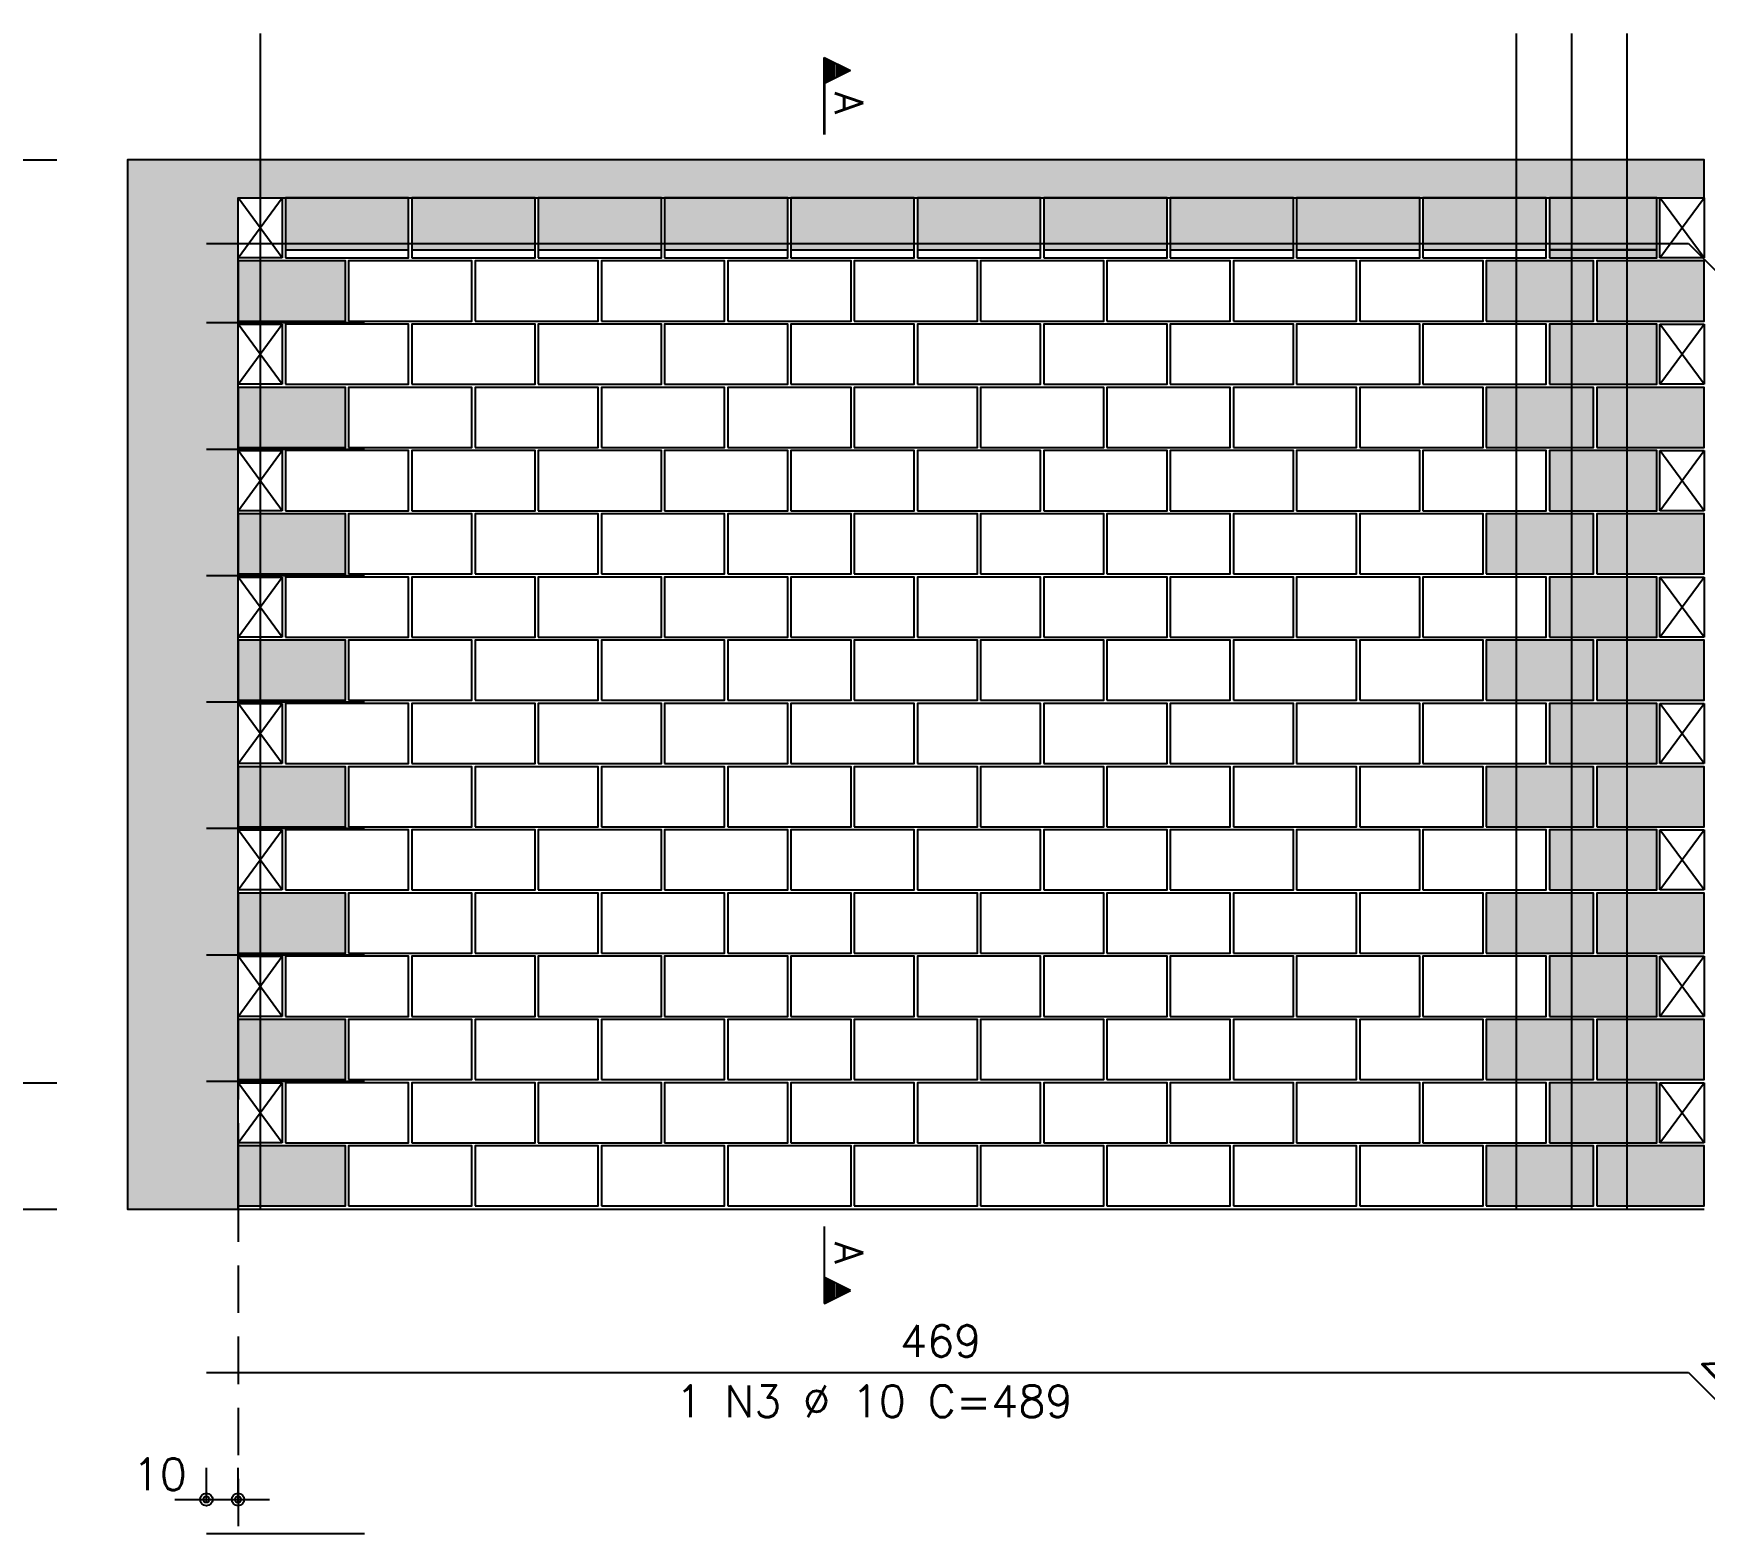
# Model space of a CAD drawing. Extents: x -1.9 to 86, y -1.6 to 60.9.
# Drawn here: x 26.21 to 36.79, y 13.76 to 23.26 of the extents above; entities that cross this region are included whole.
import ezdxf

# ---------------------------------------------------------------- set-up
doc = ezdxf.new("R2010")
doc.units = 0
doc.header["$MEASUREMENT"] = 0
doc.linetypes.add('ESTILO_TQS_0001', pattern=[0.45, 0.3, -0.15])
for name, color, linetype in [('PENA_01', 1, 'CONTINUOUS'), ('PENA_02', 2, 'CONTINUOUS'), ('PENA_03', 3, 'CONTINUOUS'), ('PENA_05', 5, 'CONTINUOUS'), ('PENA_09', 254, 'CONTINUOUS'), ('PENA_11', 252, 'CONTINUOUS'), ('PENA_21', 100, 'CONTINUOUS')]:
    doc.layers.add(name, color=color, linetype=linetype)
doc.styles.get("Standard").update_dxf_attribs({"font": 'ROMANS.SHX'})

msp = doc.modelspace()

# ---------------------------------------------------------------- linework, layer by layer
at = {"layer": 'PENA_01', "linetype": 'Continuous'}
for p, q in [((24.226656, 22.457209), (26.35752, 22.457209)), ((27.805012, 21.887209), (28.585012, 21.887209)), ((28.605012, 21.887209), (29.385012, 21.887209)), ((29.405012, 21.887209), (30.185012, 21.887209)), ((30.205012, 21.887209), (30.985012, 21.887209)), ((31.005012, 21.887209), (31.785012, 21.887209)), ((31.805012, 21.887209), (32.585012, 21.887209)), ((32.605012, 21.887209), (33.385012, 21.887209)), ((33.405012, 21.887209), (34.185012, 21.887209)), ((34.205012, 21.887209), (34.985012, 21.887209)), ((35.005012, 21.887209), (35.785012, 21.887209)), ((35.805012, 21.887209), (36.485012, 21.887209)), ((24.226656, 16.617209), (26.35752, 16.617209)), ((24.226656, 15.817209), (26.35752, 15.817209)), ((27.305012, 13.964237), (27.305012, 14.17986)), ((27.505012, 13.964237), (27.505012, 14.17986)), ((27.105012, 13.97986), (27.705012, 13.97986))]:
    msp.add_line(p, q, dxfattribs=at)
at = {"layer": 'PENA_01', "linetype": 'ESTILO_TQS_0001'}
msp.add_line((27.505012, 16.810705), (27.505012, 13.764237), dxfattribs=at)
at = {"layer": 'PENA_02', "linetype": 'Continuous'}
for p, q in [((27.505012, 21.837209), (27.505012, 22.217209)), ((27.505012, 22.217209), (27.785012, 22.217209)), ((27.785012, 22.217209), (27.785012, 21.837209)), ((36.505012, 21.837209), (36.505012, 22.217209)), ((36.505012, 22.217209), (36.785012, 22.217209)), ((36.785012, 22.217209), (36.785012, 21.837209)), ((27.785012, 21.837209), (27.505012, 21.837209)), ((36.785012, 21.837209), (36.505012, 21.837209)), ((27.505012, 21.037209), (27.505012, 21.417209)), ((27.505012, 21.417209), (27.785012, 21.417209)), ((27.785012, 21.417209), (27.785012, 21.037209)), ((36.505012, 21.037209), (36.505012, 21.417209)), ((36.505012, 21.417209), (36.785012, 21.417209)), ((36.785012, 21.417209), (36.785012, 21.037209)), ((27.785012, 21.037209), (27.505012, 21.037209)), ((36.785012, 21.037209), (36.505012, 21.037209)), ((27.505012, 20.237209), (27.505012, 20.617209)), ((27.505012, 20.617209), (27.785012, 20.617209)), ((27.785012, 20.617209), (27.785012, 20.237209)), ((36.505012, 20.237209), (36.505012, 20.617209)), ((36.505012, 20.617209), (36.785012, 20.617209)), ((36.785012, 20.617209), (36.785012, 20.237209)), ((27.785012, 20.237209), (27.505012, 20.237209)), ((36.785012, 20.237209), (36.505012, 20.237209)), ((27.505012, 19.437209), (27.505012, 19.817209)), ((27.505012, 19.817209), (27.785012, 19.817209)), ((27.785012, 19.817209), (27.785012, 19.437209)), ((36.505012, 19.437209), (36.505012, 19.817209)), ((36.505012, 19.817209), (36.785012, 19.817209)), ((36.785012, 19.817209), (36.785012, 19.437209)), ((27.785012, 19.437209), (27.505012, 19.437209)), ((36.785012, 19.437209), (36.505012, 19.437209)), ((27.505012, 18.637209), (27.505012, 19.017209)), ((27.505012, 19.017209), (27.785012, 19.017209)), ((27.785012, 19.017209), (27.785012, 18.637209)), ((36.505012, 18.637209), (36.505012, 19.017209)), ((36.505012, 19.017209), (36.785012, 19.017209)), ((36.785012, 19.017209), (36.785012, 18.637209)), ((27.785012, 18.637209), (27.505012, 18.637209)), ((36.785012, 18.637209), (36.505012, 18.637209)), ((27.505012, 17.837209), (27.505012, 18.217209)), ((27.505012, 18.217209), (27.785012, 18.217209)), ((27.785012, 18.217209), (27.785012, 17.837209)), ((36.505012, 17.837209), (36.505012, 18.217209)), ((36.505012, 18.217209), (36.785012, 18.217209)), ((36.785012, 18.217209), (36.785012, 17.837209)), ((27.785012, 17.837209), (27.505012, 17.837209)), ((36.785012, 17.837209), (36.505012, 17.837209)), ((27.505012, 17.037209), (27.505012, 17.417209)), ((27.505012, 17.417209), (27.785012, 17.417209)), ((27.785012, 17.417209), (27.785012, 17.037209)), ((36.505012, 17.037209), (36.505012, 17.417209)), ((36.505012, 17.417209), (36.785012, 17.417209)), ((36.785012, 17.417209), (36.785012, 17.037209)), ((27.785012, 17.037209), (27.505012, 17.037209)), ((36.785012, 17.037209), (36.505012, 17.037209)), ((27.505012, 16.237209), (27.505012, 16.617209)), ((27.505012, 16.617209), (27.785012, 16.617209)), ((27.785012, 16.617209), (27.785012, 16.237209)), ((36.505012, 16.237209), (36.505012, 16.617209)), ((36.505012, 16.617209), (36.785012, 16.617209)), ((36.785012, 16.617209), (36.785012, 16.237209)), ((27.785012, 16.237209), (27.505012, 16.237209)), ((36.785012, 16.237209), (36.505012, 16.237209)), ((26.805012, 15.817209), (36.785012, 15.817209))]:
    msp.add_line(p, q, dxfattribs=at)
for points in [[(36.785012, 22.217209), (36.785012, 22.457209), (26.805012, 22.457209), (26.805012, 15.817209), (27.505012, 15.817209), (27.505012, 22.217209), (36.785012, 22.217209)], [(27.805012, 21.837209), (28.585012, 21.837209), (28.585012, 22.217209), (27.805012, 22.217209), (27.805012, 21.837209)], [(28.605012, 21.837209), (29.385012, 21.837209), (29.385012, 22.217209), (28.605012, 22.217209), (28.605012, 21.837209)], [(29.405012, 21.837209), (30.185012, 21.837209), (30.185012, 22.217209), (29.405012, 22.217209), (29.405012, 21.837209)], [(30.205012, 21.837209), (30.985012, 21.837209), (30.985012, 22.217209), (30.205012, 22.217209), (30.205012, 21.837209)], [(31.005012, 21.837209), (31.785012, 21.837209), (31.785012, 22.217209), (31.005012, 22.217209), (31.005012, 21.837209)], [(31.805012, 21.837209), (32.585012, 21.837209), (32.585012, 22.217209), (31.805012, 22.217209), (31.805012, 21.837209)], [(32.605012, 21.837209), (33.385012, 21.837209), (33.385012, 22.217209), (32.605012, 22.217209), (32.605012, 21.837209)], [(33.405012, 21.837209), (34.185012, 21.837209), (34.185012, 22.217209), (33.405012, 22.217209), (33.405012, 21.837209)], [(34.205012, 21.837209), (34.985012, 21.837209), (34.985012, 22.217209), (34.205012, 22.217209), (34.205012, 21.837209)], [(35.005012, 21.837209), (35.785012, 21.837209), (35.785012, 22.217209), (35.005012, 22.217209), (35.005012, 21.837209)], [(35.805012, 21.837209), (36.485012, 21.837209), (36.485012, 22.217209), (35.805012, 22.217209), (35.805012, 21.837209)], [(27.505012, 21.437209), (28.185012, 21.437209), (28.185012, 21.817209), (27.505012, 21.817209), (27.505012, 21.437209)], [(28.205012, 21.437209), (28.985012, 21.437209), (28.985012, 21.817209), (28.205012, 21.817209), (28.205012, 21.437209)], [(29.005012, 21.437209), (29.785012, 21.437209), (29.785012, 21.817209), (29.005012, 21.817209), (29.005012, 21.437209)], [(29.805012, 21.437209), (30.585012, 21.437209), (30.585012, 21.817209), (29.805012, 21.817209), (29.805012, 21.437209)], [(30.605012, 21.437209), (31.385012, 21.437209), (31.385012, 21.817209), (30.605012, 21.817209), (30.605012, 21.437209)], [(31.405012, 21.437209), (32.185012, 21.437209), (32.185012, 21.817209), (31.405012, 21.817209), (31.405012, 21.437209)], [(32.205012, 21.437209), (32.985012, 21.437209), (32.985012, 21.817209), (32.205012, 21.817209), (32.205012, 21.437209)], [(33.005012, 21.437209), (33.785012, 21.437209), (33.785012, 21.817209), (33.005012, 21.817209), (33.005012, 21.437209)], [(33.805012, 21.437209), (34.585012, 21.437209), (34.585012, 21.817209), (33.805012, 21.817209), (33.805012, 21.437209)], [(34.605012, 21.437209), (35.385012, 21.437209), (35.385012, 21.817209), (34.605012, 21.817209), (34.605012, 21.437209)], [(35.405012, 21.437209), (36.085012, 21.437209), (36.085012, 21.817209), (35.405012, 21.817209), (35.405012, 21.437209)], [(36.105012, 21.437209), (36.785012, 21.437209), (36.785012, 21.817209), (36.105012, 21.817209), (36.105012, 21.437209)], [(27.805012, 21.037209), (28.585012, 21.037209), (28.585012, 21.417209), (27.805012, 21.417209), (27.805012, 21.037209)], [(28.605012, 21.037209), (29.385012, 21.037209), (29.385012, 21.417209), (28.605012, 21.417209), (28.605012, 21.037209)], [(29.405012, 21.037209), (30.185012, 21.037209), (30.185012, 21.417209), (29.405012, 21.417209), (29.405012, 21.037209)], [(30.205012, 21.037209), (30.985012, 21.037209), (30.985012, 21.417209), (30.205012, 21.417209), (30.205012, 21.037209)], [(31.005012, 21.037209), (31.785012, 21.037209), (31.785012, 21.417209), (31.005012, 21.417209), (31.005012, 21.037209)], [(31.805012, 21.037209), (32.585012, 21.037209), (32.585012, 21.417209), (31.805012, 21.417209), (31.805012, 21.037209)], [(32.605012, 21.037209), (33.385012, 21.037209), (33.385012, 21.417209), (32.605012, 21.417209), (32.605012, 21.037209)], [(33.405012, 21.037209), (34.185012, 21.037209), (34.185012, 21.417209), (33.405012, 21.417209), (33.405012, 21.037209)], [(34.205012, 21.037209), (34.985012, 21.037209), (34.985012, 21.417209), (34.205012, 21.417209), (34.205012, 21.037209)], [(35.005012, 21.037209), (35.785012, 21.037209), (35.785012, 21.417209), (35.005012, 21.417209), (35.005012, 21.037209)], [(35.805012, 21.037209), (36.485012, 21.037209), (36.485012, 21.417209), (35.805012, 21.417209), (35.805012, 21.037209)], [(27.505012, 20.637209), (28.185012, 20.637209), (28.185012, 21.017209), (27.505012, 21.017209), (27.505012, 20.637209)], [(28.205012, 20.637209), (28.985012, 20.637209), (28.985012, 21.017209), (28.205012, 21.017209), (28.205012, 20.637209)], [(29.005012, 20.637209), (29.785012, 20.637209), (29.785012, 21.017209), (29.005012, 21.017209), (29.005012, 20.637209)], [(29.805012, 20.637209), (30.585012, 20.637209), (30.585012, 21.017209), (29.805012, 21.017209), (29.805012, 20.637209)], [(30.605012, 20.637209), (31.385012, 20.637209), (31.385012, 21.017209), (30.605012, 21.017209), (30.605012, 20.637209)], [(31.405012, 20.637209), (32.185012, 20.637209), (32.185012, 21.017209), (31.405012, 21.017209), (31.405012, 20.637209)], [(32.205012, 20.637209), (32.985012, 20.637209), (32.985012, 21.017209), (32.205012, 21.017209), (32.205012, 20.637209)], [(33.005012, 20.637209), (33.785012, 20.637209), (33.785012, 21.017209), (33.005012, 21.017209), (33.005012, 20.637209)], [(33.805012, 20.637209), (34.585012, 20.637209), (34.585012, 21.017209), (33.805012, 21.017209), (33.805012, 20.637209)], [(34.605012, 20.637209), (35.385012, 20.637209), (35.385012, 21.017209), (34.605012, 21.017209), (34.605012, 20.637209)], [(35.405012, 20.637209), (36.085012, 20.637209), (36.085012, 21.017209), (35.405012, 21.017209), (35.405012, 20.637209)], [(36.105012, 20.637209), (36.785012, 20.637209), (36.785012, 21.017209), (36.105012, 21.017209), (36.105012, 20.637209)], [(27.805012, 20.237209), (28.585012, 20.237209), (28.585012, 20.617209), (27.805012, 20.617209), (27.805012, 20.237209)], [(28.605012, 20.237209), (29.385012, 20.237209), (29.385012, 20.617209), (28.605012, 20.617209), (28.605012, 20.237209)], [(29.405012, 20.237209), (30.185012, 20.237209), (30.185012, 20.617209), (29.405012, 20.617209), (29.405012, 20.237209)], [(30.205012, 20.237209), (30.985012, 20.237209), (30.985012, 20.617209), (30.205012, 20.617209), (30.205012, 20.237209)], [(31.005012, 20.237209), (31.785012, 20.237209), (31.785012, 20.617209), (31.005012, 20.617209), (31.005012, 20.237209)], [(31.805012, 20.237209), (32.585012, 20.237209), (32.585012, 20.617209), (31.805012, 20.617209), (31.805012, 20.237209)], [(32.605012, 20.237209), (33.385012, 20.237209), (33.385012, 20.617209), (32.605012, 20.617209), (32.605012, 20.237209)], [(33.405012, 20.237209), (34.185012, 20.237209), (34.185012, 20.617209), (33.405012, 20.617209), (33.405012, 20.237209)], [(34.205012, 20.237209), (34.985012, 20.237209), (34.985012, 20.617209), (34.205012, 20.617209), (34.205012, 20.237209)], [(35.005012, 20.237209), (35.785012, 20.237209), (35.785012, 20.617209), (35.005012, 20.617209), (35.005012, 20.237209)], [(35.805012, 20.237209), (36.485012, 20.237209), (36.485012, 20.617209), (35.805012, 20.617209), (35.805012, 20.237209)], [(27.505012, 19.837209), (28.185012, 19.837209), (28.185012, 20.217209), (27.505012, 20.217209), (27.505012, 19.837209)], [(28.205012, 19.837209), (28.985012, 19.837209), (28.985012, 20.217209), (28.205012, 20.217209), (28.205012, 19.837209)], [(29.005012, 19.837209), (29.785012, 19.837209), (29.785012, 20.217209), (29.005012, 20.217209), (29.005012, 19.837209)], [(29.805012, 19.837209), (30.585012, 19.837209), (30.585012, 20.217209), (29.805012, 20.217209), (29.805012, 19.837209)], [(30.605012, 19.837209), (31.385012, 19.837209), (31.385012, 20.217209), (30.605012, 20.217209), (30.605012, 19.837209)], [(31.405012, 19.837209), (32.185012, 19.837209), (32.185012, 20.217209), (31.405012, 20.217209), (31.405012, 19.837209)], [(32.205012, 19.837209), (32.985012, 19.837209), (32.985012, 20.217209), (32.205012, 20.217209), (32.205012, 19.837209)], [(33.005012, 19.837209), (33.785012, 19.837209), (33.785012, 20.217209), (33.005012, 20.217209), (33.005012, 19.837209)], [(33.805012, 19.837209), (34.585012, 19.837209), (34.585012, 20.217209), (33.805012, 20.217209), (33.805012, 19.837209)], [(34.605012, 19.837209), (35.385012, 19.837209), (35.385012, 20.217209), (34.605012, 20.217209), (34.605012, 19.837209)], [(35.405012, 19.837209), (36.085012, 19.837209), (36.085012, 20.217209), (35.405012, 20.217209), (35.405012, 19.837209)], [(36.105012, 19.837209), (36.785012, 19.837209), (36.785012, 20.217209), (36.105012, 20.217209), (36.105012, 19.837209)], [(27.805012, 19.437209), (28.585012, 19.437209), (28.585012, 19.817209), (27.805012, 19.817209), (27.805012, 19.437209)], [(28.605012, 19.437209), (29.385012, 19.437209), (29.385012, 19.817209), (28.605012, 19.817209), (28.605012, 19.437209)], [(29.405012, 19.437209), (30.185012, 19.437209), (30.185012, 19.817209), (29.405012, 19.817209), (29.405012, 19.437209)], [(30.205012, 19.437209), (30.985012, 19.437209), (30.985012, 19.817209), (30.205012, 19.817209), (30.205012, 19.437209)], [(31.005012, 19.437209), (31.785012, 19.437209), (31.785012, 19.817209), (31.005012, 19.817209), (31.005012, 19.437209)], [(31.805012, 19.437209), (32.585012, 19.437209), (32.585012, 19.817209), (31.805012, 19.817209), (31.805012, 19.437209)], [(32.605012, 19.437209), (33.385012, 19.437209), (33.385012, 19.817209), (32.605012, 19.817209), (32.605012, 19.437209)], [(33.405012, 19.437209), (34.185012, 19.437209), (34.185012, 19.817209), (33.405012, 19.817209), (33.405012, 19.437209)], [(34.205012, 19.437209), (34.985012, 19.437209), (34.985012, 19.817209), (34.205012, 19.817209), (34.205012, 19.437209)], [(35.005012, 19.437209), (35.785012, 19.437209), (35.785012, 19.817209), (35.005012, 19.817209), (35.005012, 19.437209)], [(35.805012, 19.437209), (36.485012, 19.437209), (36.485012, 19.817209), (35.805012, 19.817209), (35.805012, 19.437209)], [(27.505012, 19.037209), (28.185012, 19.037209), (28.185012, 19.417209), (27.505012, 19.417209), (27.505012, 19.037209)], [(28.205012, 19.037209), (28.985012, 19.037209), (28.985012, 19.417209), (28.205012, 19.417209), (28.205012, 19.037209)], [(29.005012, 19.037209), (29.785012, 19.037209), (29.785012, 19.417209), (29.005012, 19.417209), (29.005012, 19.037209)], [(29.805012, 19.037209), (30.585012, 19.037209), (30.585012, 19.417209), (29.805012, 19.417209), (29.805012, 19.037209)], [(30.605012, 19.037209), (31.385012, 19.037209), (31.385012, 19.417209), (30.605012, 19.417209), (30.605012, 19.037209)], [(31.405012, 19.037209), (32.185012, 19.037209), (32.185012, 19.417209), (31.405012, 19.417209), (31.405012, 19.037209)], [(32.205012, 19.037209), (32.985012, 19.037209), (32.985012, 19.417209), (32.205012, 19.417209), (32.205012, 19.037209)], [(33.005012, 19.037209), (33.785012, 19.037209), (33.785012, 19.417209), (33.005012, 19.417209), (33.005012, 19.037209)], [(33.805012, 19.037209), (34.585012, 19.037209), (34.585012, 19.417209), (33.805012, 19.417209), (33.805012, 19.037209)], [(34.605012, 19.037209), (35.385012, 19.037209), (35.385012, 19.417209), (34.605012, 19.417209), (34.605012, 19.037209)], [(35.405012, 19.037209), (36.085012, 19.037209), (36.085012, 19.417209), (35.405012, 19.417209), (35.405012, 19.037209)], [(36.105012, 19.037209), (36.785012, 19.037209), (36.785012, 19.417209), (36.105012, 19.417209), (36.105012, 19.037209)], [(27.805012, 18.637209), (28.585012, 18.637209), (28.585012, 19.017209), (27.805012, 19.017209), (27.805012, 18.637209)], [(28.605012, 18.637209), (29.385012, 18.637209), (29.385012, 19.017209), (28.605012, 19.017209), (28.605012, 18.637209)], [(29.405012, 18.637209), (30.185012, 18.637209), (30.185012, 19.017209), (29.405012, 19.017209), (29.405012, 18.637209)], [(30.205012, 18.637209), (30.985012, 18.637209), (30.985012, 19.017209), (30.205012, 19.017209), (30.205012, 18.637209)], [(31.005012, 18.637209), (31.785012, 18.637209), (31.785012, 19.017209), (31.005012, 19.017209), (31.005012, 18.637209)], [(31.805012, 18.637209), (32.585012, 18.637209), (32.585012, 19.017209), (31.805012, 19.017209), (31.805012, 18.637209)], [(32.605012, 18.637209), (33.385012, 18.637209), (33.385012, 19.017209), (32.605012, 19.017209), (32.605012, 18.637209)], [(33.405012, 18.637209), (34.185012, 18.637209), (34.185012, 19.017209), (33.405012, 19.017209), (33.405012, 18.637209)], [(34.205012, 18.637209), (34.985012, 18.637209), (34.985012, 19.017209), (34.205012, 19.017209), (34.205012, 18.637209)], [(35.005012, 18.637209), (35.785012, 18.637209), (35.785012, 19.017209), (35.005012, 19.017209), (35.005012, 18.637209)], [(35.805012, 18.637209), (36.485012, 18.637209), (36.485012, 19.017209), (35.805012, 19.017209), (35.805012, 18.637209)], [(27.505012, 18.237209), (28.185012, 18.237209), (28.185012, 18.617209), (27.505012, 18.617209), (27.505012, 18.237209)], [(28.205012, 18.237209), (28.985012, 18.237209), (28.985012, 18.617209), (28.205012, 18.617209), (28.205012, 18.237209)], [(29.005012, 18.237209), (29.785012, 18.237209), (29.785012, 18.617209), (29.005012, 18.617209), (29.005012, 18.237209)], [(29.805012, 18.237209), (30.585012, 18.237209), (30.585012, 18.617209), (29.805012, 18.617209), (29.805012, 18.237209)], [(30.605012, 18.237209), (31.385012, 18.237209), (31.385012, 18.617209), (30.605012, 18.617209), (30.605012, 18.237209)], [(31.405012, 18.237209), (32.185012, 18.237209), (32.185012, 18.617209), (31.405012, 18.617209), (31.405012, 18.237209)], [(32.205012, 18.237209), (32.985012, 18.237209), (32.985012, 18.617209), (32.205012, 18.617209), (32.205012, 18.237209)], [(33.005012, 18.237209), (33.785012, 18.237209), (33.785012, 18.617209), (33.005012, 18.617209), (33.005012, 18.237209)], [(33.805012, 18.237209), (34.585012, 18.237209), (34.585012, 18.617209), (33.805012, 18.617209), (33.805012, 18.237209)], [(34.605012, 18.237209), (35.385012, 18.237209), (35.385012, 18.617209), (34.605012, 18.617209), (34.605012, 18.237209)], [(35.405012, 18.237209), (36.085012, 18.237209), (36.085012, 18.617209), (35.405012, 18.617209), (35.405012, 18.237209)], [(36.105012, 18.237209), (36.785012, 18.237209), (36.785012, 18.617209), (36.105012, 18.617209), (36.105012, 18.237209)], [(27.805012, 17.837209), (28.585012, 17.837209), (28.585012, 18.217209), (27.805012, 18.217209), (27.805012, 17.837209)], [(28.605012, 17.837209), (29.385012, 17.837209), (29.385012, 18.217209), (28.605012, 18.217209), (28.605012, 17.837209)], [(29.405012, 17.837209), (30.185012, 17.837209), (30.185012, 18.217209), (29.405012, 18.217209), (29.405012, 17.837209)], [(30.205012, 17.837209), (30.985012, 17.837209), (30.985012, 18.217209), (30.205012, 18.217209), (30.205012, 17.837209)], [(31.005012, 17.837209), (31.785012, 17.837209), (31.785012, 18.217209), (31.005012, 18.217209), (31.005012, 17.837209)], [(31.805012, 17.837209), (32.585012, 17.837209), (32.585012, 18.217209), (31.805012, 18.217209), (31.805012, 17.837209)], [(32.605012, 17.837209), (33.385012, 17.837209), (33.385012, 18.217209), (32.605012, 18.217209), (32.605012, 17.837209)], [(33.405012, 17.837209), (34.185012, 17.837209), (34.185012, 18.217209), (33.405012, 18.217209), (33.405012, 17.837209)], [(34.205012, 17.837209), (34.985012, 17.837209), (34.985012, 18.217209), (34.205012, 18.217209), (34.205012, 17.837209)], [(35.005012, 17.837209), (35.785012, 17.837209), (35.785012, 18.217209), (35.005012, 18.217209), (35.005012, 17.837209)], [(35.805012, 17.837209), (36.485012, 17.837209), (36.485012, 18.217209), (35.805012, 18.217209), (35.805012, 17.837209)], [(27.505012, 17.437209), (28.185012, 17.437209), (28.185012, 17.817209), (27.505012, 17.817209), (27.505012, 17.437209)], [(28.205012, 17.437209), (28.985012, 17.437209), (28.985012, 17.817209), (28.205012, 17.817209), (28.205012, 17.437209)], [(29.005012, 17.437209), (29.785012, 17.437209), (29.785012, 17.817209), (29.005012, 17.817209), (29.005012, 17.437209)], [(29.805012, 17.437209), (30.585012, 17.437209), (30.585012, 17.817209), (29.805012, 17.817209), (29.805012, 17.437209)], [(30.605012, 17.437209), (31.385012, 17.437209), (31.385012, 17.817209), (30.605012, 17.817209), (30.605012, 17.437209)], [(31.405012, 17.437209), (32.185012, 17.437209), (32.185012, 17.817209), (31.405012, 17.817209), (31.405012, 17.437209)], [(32.205012, 17.437209), (32.985012, 17.437209), (32.985012, 17.817209), (32.205012, 17.817209), (32.205012, 17.437209)], [(33.005012, 17.437209), (33.785012, 17.437209), (33.785012, 17.817209), (33.005012, 17.817209), (33.005012, 17.437209)], [(33.805012, 17.437209), (34.585012, 17.437209), (34.585012, 17.817209), (33.805012, 17.817209), (33.805012, 17.437209)], [(34.605012, 17.437209), (35.385012, 17.437209), (35.385012, 17.817209), (34.605012, 17.817209), (34.605012, 17.437209)], [(35.405012, 17.437209), (36.085012, 17.437209), (36.085012, 17.817209), (35.405012, 17.817209), (35.405012, 17.437209)], [(36.105012, 17.437209), (36.785012, 17.437209), (36.785012, 17.817209), (36.105012, 17.817209), (36.105012, 17.437209)], [(27.805012, 17.037209), (28.585012, 17.037209), (28.585012, 17.417209), (27.805012, 17.417209), (27.805012, 17.037209)], [(28.605012, 17.037209), (29.385012, 17.037209), (29.385012, 17.417209), (28.605012, 17.417209), (28.605012, 17.037209)], [(29.405012, 17.037209), (30.185012, 17.037209), (30.185012, 17.417209), (29.405012, 17.417209), (29.405012, 17.037209)], [(30.205012, 17.037209), (30.985012, 17.037209), (30.985012, 17.417209), (30.205012, 17.417209), (30.205012, 17.037209)], [(31.005012, 17.037209), (31.785012, 17.037209), (31.785012, 17.417209), (31.005012, 17.417209), (31.005012, 17.037209)], [(31.805012, 17.037209), (32.585012, 17.037209), (32.585012, 17.417209), (31.805012, 17.417209), (31.805012, 17.037209)], [(32.605012, 17.037209), (33.385012, 17.037209), (33.385012, 17.417209), (32.605012, 17.417209), (32.605012, 17.037209)], [(33.405012, 17.037209), (34.185012, 17.037209), (34.185012, 17.417209), (33.405012, 17.417209), (33.405012, 17.037209)], [(34.205012, 17.037209), (34.985012, 17.037209), (34.985012, 17.417209), (34.205012, 17.417209), (34.205012, 17.037209)], [(35.005012, 17.037209), (35.785012, 17.037209), (35.785012, 17.417209), (35.005012, 17.417209), (35.005012, 17.037209)], [(35.805012, 17.037209), (36.485012, 17.037209), (36.485012, 17.417209), (35.805012, 17.417209), (35.805012, 17.037209)], [(27.505012, 16.637209), (28.185012, 16.637209), (28.185012, 17.017209), (27.505012, 17.017209), (27.505012, 16.637209)], [(28.205012, 16.637209), (28.985012, 16.637209), (28.985012, 17.017209), (28.205012, 17.017209), (28.205012, 16.637209)], [(29.005012, 16.637209), (29.785012, 16.637209), (29.785012, 17.017209), (29.005012, 17.017209), (29.005012, 16.637209)], [(29.805012, 16.637209), (30.585012, 16.637209), (30.585012, 17.017209), (29.805012, 17.017209), (29.805012, 16.637209)], [(30.605012, 16.637209), (31.385012, 16.637209), (31.385012, 17.017209), (30.605012, 17.017209), (30.605012, 16.637209)], [(31.405012, 16.637209), (32.185012, 16.637209), (32.185012, 17.017209), (31.405012, 17.017209), (31.405012, 16.637209)], [(32.205012, 16.637209), (32.985012, 16.637209), (32.985012, 17.017209), (32.205012, 17.017209), (32.205012, 16.637209)], [(33.005012, 16.637209), (33.785012, 16.637209), (33.785012, 17.017209), (33.005012, 17.017209), (33.005012, 16.637209)], [(33.805012, 16.637209), (34.585012, 16.637209), (34.585012, 17.017209), (33.805012, 17.017209), (33.805012, 16.637209)], [(34.605012, 16.637209), (35.385012, 16.637209), (35.385012, 17.017209), (34.605012, 17.017209), (34.605012, 16.637209)], [(35.405012, 16.637209), (36.085012, 16.637209), (36.085012, 17.017209), (35.405012, 17.017209), (35.405012, 16.637209)], [(36.105012, 16.637209), (36.785012, 16.637209), (36.785012, 17.017209), (36.105012, 17.017209), (36.105012, 16.637209)], [(27.805012, 16.237209), (28.585012, 16.237209), (28.585012, 16.617209), (27.805012, 16.617209), (27.805012, 16.237209)], [(28.605012, 16.237209), (29.385012, 16.237209), (29.385012, 16.617209), (28.605012, 16.617209), (28.605012, 16.237209)], [(29.405012, 16.237209), (30.185012, 16.237209), (30.185012, 16.617209), (29.405012, 16.617209), (29.405012, 16.237209)], [(30.205012, 16.237209), (30.985012, 16.237209), (30.985012, 16.617209), (30.205012, 16.617209), (30.205012, 16.237209)], [(31.005012, 16.237209), (31.785012, 16.237209), (31.785012, 16.617209), (31.005012, 16.617209), (31.005012, 16.237209)], [(31.805012, 16.237209), (32.585012, 16.237209), (32.585012, 16.617209), (31.805012, 16.617209), (31.805012, 16.237209)], [(32.605012, 16.237209), (33.385012, 16.237209), (33.385012, 16.617209), (32.605012, 16.617209), (32.605012, 16.237209)], [(33.405012, 16.237209), (34.185012, 16.237209), (34.185012, 16.617209), (33.405012, 16.617209), (33.405012, 16.237209)], [(34.205012, 16.237209), (34.985012, 16.237209), (34.985012, 16.617209), (34.205012, 16.617209), (34.205012, 16.237209)], [(35.005012, 16.237209), (35.785012, 16.237209), (35.785012, 16.617209), (35.005012, 16.617209), (35.005012, 16.237209)], [(35.805012, 16.237209), (36.485012, 16.237209), (36.485012, 16.617209), (35.805012, 16.617209), (35.805012, 16.237209)], [(27.505012, 15.837209), (28.185012, 15.837209), (28.185012, 16.217209), (27.505012, 16.217209), (27.505012, 15.837209)], [(28.205012, 15.837209), (28.985012, 15.837209), (28.985012, 16.217209), (28.205012, 16.217209), (28.205012, 15.837209)], [(29.005012, 15.837209), (29.785012, 15.837209), (29.785012, 16.217209), (29.005012, 16.217209), (29.005012, 15.837209)], [(29.805012, 15.837209), (30.585012, 15.837209), (30.585012, 16.217209), (29.805012, 16.217209), (29.805012, 15.837209)], [(30.605012, 15.837209), (31.385012, 15.837209), (31.385012, 16.217209), (30.605012, 16.217209), (30.605012, 15.837209)], [(31.405012, 15.837209), (32.185012, 15.837209), (32.185012, 16.217209), (31.405012, 16.217209), (31.405012, 15.837209)], [(32.205012, 15.837209), (32.985012, 15.837209), (32.985012, 16.217209), (32.205012, 16.217209), (32.205012, 15.837209)], [(33.005012, 15.837209), (33.785012, 15.837209), (33.785012, 16.217209), (33.005012, 16.217209), (33.005012, 15.837209)], [(33.805012, 15.837209), (34.585012, 15.837209), (34.585012, 16.217209), (33.805012, 16.217209), (33.805012, 15.837209)], [(34.605012, 15.837209), (35.385012, 15.837209), (35.385012, 16.217209), (34.605012, 16.217209), (34.605012, 15.837209)], [(35.405012, 15.837209), (36.085012, 15.837209), (36.085012, 16.217209), (35.405012, 16.217209), (35.405012, 15.837209)], [(36.105012, 15.837209), (36.785012, 15.837209), (36.785012, 16.217209), (36.105012, 16.217209), (36.105012, 15.837209)]]:
    msp.add_lwpolyline(points, dxfattribs=at)
for centre, radius in [((27.305012, 13.97986), 0.04), ((27.305012, 13.97986), 0.02), ((27.505012, 13.97986), 0.04), ((27.505012, 13.97986), 0.02)]:
    msp.add_circle(centre, radius, dxfattribs=at)
at = {"layer": 'PENA_03', "linetype": 'Continuous'}
for p, q in [((31.215433, 22.618524), (31.215433, 23.104906)), ((31.215433, 23.104906), (31.381366, 23.02194)), ((31.216128, 23.103778), (31.379805, 23.02194)), ((31.216129, 23.103778), (31.216129, 22.940101)), ((31.228197, 23.098524), (31.228197, 22.945355)), ((31.240961, 23.092142), (31.240961, 22.951737)), ((31.253725, 23.08576), (31.253725, 22.958119)), ((31.266489, 23.079378), (31.266489, 22.964501)), ((31.279253, 23.072996), (31.279253, 22.970883)), ((31.292017, 23.066614), (31.292017, 22.977265)), ((31.304781, 23.060232), (31.304781, 22.983647)), ((31.381366, 23.02194), (31.216128, 22.939321)), ((31.379805, 23.02194), (31.216129, 22.940101)), ((31.317545, 23.05385), (31.317545, 22.990029)), ((31.330309, 23.047468), (31.330309, 22.996411)), ((31.343073, 23.041086), (31.343073, 23.002793)), ((31.355838, 23.034704), (31.355838, 23.009175)), ((31.368602, 23.028322), (31.368602, 23.015558)), ((31.216129, 22.939321), (31.216129, 22.618524)), ((27.785012, 21.837209), (27.505012, 22.217209)), ((27.505012, 21.837209), (27.785012, 22.217209)), ((36.785012, 21.837209), (36.505012, 22.217209)), ((36.505012, 21.837209), (36.785012, 22.217209)), ((27.785012, 21.037209), (27.505012, 21.417209)), ((27.505012, 21.037209), (27.785012, 21.417209)), ((36.785012, 21.037209), (36.505012, 21.417209)), ((36.505012, 21.037209), (36.785012, 21.417209)), ((27.785012, 20.237209), (27.505012, 20.617209)), ((27.505012, 20.237209), (27.785012, 20.617209)), ((36.785012, 20.237209), (36.505012, 20.617209)), ((36.505012, 20.237209), (36.785012, 20.617209)), ((27.785012, 19.437209), (27.505012, 19.817209)), ((27.505012, 19.437209), (27.785012, 19.817209)), ((36.785012, 19.437209), (36.505012, 19.817209)), ((36.505012, 19.437209), (36.785012, 19.817209)), ((27.785012, 18.637209), (27.505012, 19.017209)), ((27.505012, 18.637209), (27.785012, 19.017209)), ((36.785012, 18.637209), (36.505012, 19.017209)), ((36.505012, 18.637209), (36.785012, 19.017209)), ((27.785012, 17.837209), (27.505012, 18.217209)), ((27.505012, 17.837209), (27.785012, 18.217209)), ((36.785012, 17.837209), (36.505012, 18.217209)), ((36.505012, 17.837209), (36.785012, 18.217209)), ((27.785012, 17.037209), (27.505012, 17.417209)), ((27.505012, 17.037209), (27.785012, 17.417209)), ((36.785012, 17.037209), (36.505012, 17.417209)), ((36.505012, 17.037209), (36.785012, 17.417209)), ((27.785012, 16.237209), (27.505012, 16.617209)), ((27.505012, 16.237209), (27.785012, 16.617209)), ((36.785012, 16.237209), (36.505012, 16.617209)), ((36.505012, 16.237209), (36.785012, 16.617209)), ((31.215433, 15.706351), (31.215433, 15.219969)), ((31.216129, 15.385554), (31.216129, 15.706351)), ((31.381366, 15.302935), (31.216128, 15.385554)), ((31.216129, 15.221097), (31.216129, 15.384774)), ((31.379805, 15.302935), (31.216129, 15.384774)), ((31.228197, 15.226351), (31.228197, 15.37952)), ((31.240961, 15.232733), (31.240961, 15.373138)), ((31.253725, 15.239115), (31.253725, 15.366756)), ((31.266489, 15.245497), (31.266489, 15.360374)), ((31.279253, 15.251879), (31.279253, 15.353992)), ((31.292017, 15.258261), (31.292017, 15.34761)), ((31.304781, 15.264643), (31.304781, 15.341228)), ((31.215433, 15.219969), (31.381366, 15.302935)), ((31.216128, 15.221097), (31.379805, 15.302935)), ((31.317545, 15.271025), (31.317545, 15.334846)), ((31.330309, 15.277407), (31.330309, 15.328464)), ((31.343073, 15.283789), (31.343073, 15.322082)), ((31.355838, 15.290171), (31.355838, 15.3157)), ((31.368602, 15.296553), (31.368602, 15.309317)), ((27.305012, 13.764237), (27.305012, 13.764237)), ((27.505012, 13.764237), (27.505012, 13.764237))]:
    msp.add_line(p, q, dxfattribs=at)
at = {"layer": 'PENA_05', "linetype": 'Continuous'}
for p, q in [((27.305012, 21.927209), (36.685012, 21.927209)), ((36.685012, 21.927209), (36.967855, 21.644366)), ((27.305012, 21.427209), (28.305012, 21.427209)), ((27.305012, 20.627209), (28.305012, 20.627209)), ((27.305012, 19.827209), (28.305012, 19.827209)), ((27.305012, 19.027209), (28.305012, 19.027209)), ((27.305012, 18.227209), (28.305012, 18.227209)), ((27.305012, 17.427209), (28.305012, 17.427209)), ((27.305012, 16.627209), (28.305012, 16.627209)), ((27.305012, 14.782697), (36.685012, 14.782697)), ((36.685012, 14.782697), (36.967855, 14.499855)), ((27.305012, 13.764237), (28.305012, 13.764237))]:
    msp.add_line(p, q, dxfattribs=at)
for points in [[(27.645012, 23.257209), (27.645012, 15.817209)], [(35.595012, 23.257209), (35.595012, 15.817209)], [(35.945012, 23.257209), (35.945012, 15.817209)], [(36.295012, 23.257209), (36.295012, 15.817209)]]:
    msp.add_lwpolyline(points, dxfattribs=at)
at = {"layer": 'PENA_09', "linetype": 'Continuous'}
for points in [[(27.805012, 21.887209), (28.585012, 21.887209), (28.585012, 22.217209), (27.805012, 22.217209), (27.805012, 21.887209)], [(28.605012, 21.887209), (29.385012, 21.887209), (29.385012, 22.217209), (28.605012, 22.217209), (28.605012, 21.887209)], [(29.405012, 21.887209), (30.185012, 21.887209), (30.185012, 22.217209), (29.405012, 22.217209), (29.405012, 21.887209)], [(30.205012, 21.887209), (30.985012, 21.887209), (30.985012, 22.217209), (30.205012, 22.217209), (30.205012, 21.887209)], [(31.005012, 21.887209), (31.785012, 21.887209), (31.785012, 22.217209), (31.005012, 22.217209), (31.005012, 21.887209)], [(31.805012, 21.887209), (32.585012, 21.887209), (32.585012, 22.217209), (31.805012, 22.217209), (31.805012, 21.887209)], [(32.605012, 21.887209), (33.385012, 21.887209), (33.385012, 22.217209), (32.605012, 22.217209), (32.605012, 21.887209)], [(33.405012, 21.887209), (34.185012, 21.887209), (34.185012, 22.217209), (33.405012, 22.217209), (33.405012, 21.887209)], [(34.205012, 21.887209), (34.985012, 21.887209), (34.985012, 22.217209), (34.205012, 22.217209), (34.205012, 21.887209)], [(35.005012, 21.887209), (35.785012, 21.887209), (35.785012, 22.217209), (35.005012, 22.217209), (35.005012, 21.887209)], [(35.805012, 21.887209), (36.485012, 21.887209), (36.485012, 22.217209), (35.805012, 22.217209), (35.805012, 21.887209)]]:
    msp.add_lwpolyline(points, dxfattribs=at)
for points in [[(27.805012, 21.887209), (28.585012, 21.887209), (28.585012, 22.217209)], [(27.805012, 21.887209), (28.585012, 22.217209), (27.805012, 22.217209)], [(27.805012, 21.887209), (27.805012, 22.217209), (27.805012, 21.887209)], [(28.605012, 21.887209), (29.385012, 21.887209), (29.385012, 22.217209)], [(28.605012, 21.887209), (29.385012, 22.217209), (28.605012, 22.217209)], [(28.605012, 21.887209), (28.605012, 22.217209), (28.605012, 21.887209)], [(29.405012, 21.887209), (30.185012, 21.887209), (30.185012, 22.217209)], [(29.405012, 21.887209), (30.185012, 22.217209), (29.405012, 22.217209)], [(29.405012, 21.887209), (29.405012, 22.217209), (29.405012, 21.887209)], [(30.205012, 21.887209), (30.985012, 21.887209), (30.985012, 22.217209)], [(30.205012, 21.887209), (30.985012, 22.217209), (30.205012, 22.217209)], [(30.205012, 21.887209), (30.205012, 22.217209), (30.205012, 21.887209)], [(31.005012, 21.887209), (31.785012, 21.887209), (31.785012, 22.217209)], [(31.005012, 21.887209), (31.785012, 22.217209), (31.005012, 22.217209)], [(31.005012, 21.887209), (31.005012, 22.217209), (31.005012, 21.887209)], [(31.805012, 21.887209), (32.585012, 21.887209), (32.585012, 22.217209)], [(31.805012, 21.887209), (32.585012, 22.217209), (31.805012, 22.217209)], [(31.805012, 21.887209), (31.805012, 22.217209), (31.805012, 21.887209)], [(32.605012, 21.887209), (33.385012, 21.887209), (33.385012, 22.217209)], [(32.605012, 21.887209), (33.385012, 22.217209), (32.605012, 22.217209)], [(32.605012, 21.887209), (32.605012, 22.217209), (32.605012, 21.887209)], [(33.405012, 21.887209), (34.185012, 21.887209), (34.185012, 22.217209)], [(33.405012, 21.887209), (34.185012, 22.217209), (33.405012, 22.217209)], [(33.405012, 21.887209), (33.405012, 22.217209), (33.405012, 21.887209)], [(34.205012, 21.887209), (34.985012, 21.887209), (34.985012, 22.217209)], [(34.205012, 21.887209), (34.985012, 22.217209), (34.205012, 22.217209)], [(34.205012, 21.887209), (34.205012, 22.217209), (34.205012, 21.887209)], [(35.005012, 21.887209), (35.785012, 21.887209), (35.785012, 22.217209)], [(35.005012, 21.887209), (35.785012, 22.217209), (35.005012, 22.217209)], [(35.005012, 21.887209), (35.005012, 22.217209), (35.005012, 21.887209)], [(35.805012, 21.887209), (36.485012, 21.887209), (36.485012, 22.217209)], [(35.805012, 21.887209), (36.485012, 22.217209), (35.805012, 22.217209)], [(35.805012, 21.887209), (35.805012, 22.217209), (35.805012, 21.887209)]]:
    msp.add_solid(points, dxfattribs=at)
at = {"layer": 'PENA_11', "linetype": 'Continuous'}
for points in [[(27.505012, 22.217209), (36.785012, 22.457209), (26.805012, 22.457209)], [(27.505012, 22.217209), (26.805012, 22.457209), (26.805012, 15.817209)], [(27.505012, 22.217209), (36.785012, 22.217209), (36.785012, 22.457209)], [(27.505012, 22.217209), (26.805012, 15.817209), (27.505012, 15.817209)]]:
    msp.add_solid(points, dxfattribs=at)
at = {"layer": 'PENA_21', "linetype": 'Continuous'}
for points in [[(27.505012, 21.437209), (28.185012, 21.437209), (28.185012, 21.817209), (27.505012, 21.817209), (27.505012, 21.437209)], [(35.405012, 21.437209), (36.085012, 21.437209), (36.085012, 21.817209), (35.405012, 21.817209), (35.405012, 21.437209)], [(35.805012, 21.837209), (36.485012, 21.837209), (36.485012, 21.887209), (35.805012, 21.887209), (35.805012, 21.837209)], [(36.105012, 21.437209), (36.785012, 21.437209), (36.785012, 21.817209), (36.105012, 21.817209), (36.105012, 21.437209)], [(35.805012, 21.037209), (36.485012, 21.037209), (36.485012, 21.417209), (35.805012, 21.417209), (35.805012, 21.037209)], [(27.505012, 20.637209), (28.185012, 20.637209), (28.185012, 21.017209), (27.505012, 21.017209), (27.505012, 20.637209)], [(35.405012, 20.637209), (36.085012, 20.637209), (36.085012, 21.017209), (35.405012, 21.017209), (35.405012, 20.637209)], [(36.105012, 20.637209), (36.785012, 20.637209), (36.785012, 21.017209), (36.105012, 21.017209), (36.105012, 20.637209)], [(35.805012, 20.237209), (36.485012, 20.237209), (36.485012, 20.617209), (35.805012, 20.617209), (35.805012, 20.237209)], [(27.505012, 19.837209), (28.185012, 19.837209), (28.185012, 20.217209), (27.505012, 20.217209), (27.505012, 19.837209)], [(35.405012, 19.837209), (36.085012, 19.837209), (36.085012, 20.217209), (35.405012, 20.217209), (35.405012, 19.837209)], [(36.105012, 19.837209), (36.785012, 19.837209), (36.785012, 20.217209), (36.105012, 20.217209), (36.105012, 19.837209)], [(35.805012, 19.437209), (36.485012, 19.437209), (36.485012, 19.817209), (35.805012, 19.817209), (35.805012, 19.437209)], [(27.505012, 19.037209), (28.185012, 19.037209), (28.185012, 19.417209), (27.505012, 19.417209), (27.505012, 19.037209)], [(35.405012, 19.037209), (36.085012, 19.037209), (36.085012, 19.417209), (35.405012, 19.417209), (35.405012, 19.037209)], [(36.105012, 19.037209), (36.785012, 19.037209), (36.785012, 19.417209), (36.105012, 19.417209), (36.105012, 19.037209)], [(35.805012, 18.637209), (36.485012, 18.637209), (36.485012, 19.017209), (35.805012, 19.017209), (35.805012, 18.637209)], [(27.505012, 18.237209), (28.185012, 18.237209), (28.185012, 18.617209), (27.505012, 18.617209), (27.505012, 18.237209)], [(35.405012, 18.237209), (36.085012, 18.237209), (36.085012, 18.617209), (35.405012, 18.617209), (35.405012, 18.237209)], [(36.105012, 18.237209), (36.785012, 18.237209), (36.785012, 18.617209), (36.105012, 18.617209), (36.105012, 18.237209)], [(35.805012, 17.837209), (36.485012, 17.837209), (36.485012, 18.217209), (35.805012, 18.217209), (35.805012, 17.837209)], [(27.505012, 17.437209), (28.185012, 17.437209), (28.185012, 17.817209), (27.505012, 17.817209), (27.505012, 17.437209)], [(35.405012, 17.437209), (36.085012, 17.437209), (36.085012, 17.817209), (35.405012, 17.817209), (35.405012, 17.437209)], [(36.105012, 17.437209), (36.785012, 17.437209), (36.785012, 17.817209), (36.105012, 17.817209), (36.105012, 17.437209)], [(35.805012, 17.037209), (36.485012, 17.037209), (36.485012, 17.417209), (35.805012, 17.417209), (35.805012, 17.037209)], [(27.505012, 16.637209), (28.185012, 16.637209), (28.185012, 17.017209), (27.505012, 17.017209), (27.505012, 16.637209)], [(35.405012, 16.637209), (36.085012, 16.637209), (36.085012, 17.017209), (35.405012, 17.017209), (35.405012, 16.637209)], [(36.105012, 16.637209), (36.785012, 16.637209), (36.785012, 17.017209), (36.105012, 17.017209), (36.105012, 16.637209)], [(35.805012, 16.237209), (36.485012, 16.237209), (36.485012, 16.617209), (35.805012, 16.617209), (35.805012, 16.237209)], [(27.505012, 15.837209), (28.185012, 15.837209), (28.185012, 16.217209), (27.505012, 16.217209), (27.505012, 15.837209)], [(35.405012, 15.837209), (36.085012, 15.837209), (36.085012, 16.217209), (35.405012, 16.217209), (35.405012, 15.837209)], [(36.105012, 15.837209), (36.785012, 15.837209), (36.785012, 16.217209), (36.105012, 16.217209), (36.105012, 15.837209)]]:
    msp.add_lwpolyline(points, dxfattribs=at)
for points in [[(27.505012, 21.437209), (28.185012, 21.437209), (28.185012, 21.817209)], [(27.505012, 21.437209), (28.185012, 21.817209), (27.505012, 21.817209)], [(27.505012, 21.437209), (27.505012, 21.817209), (27.505012, 21.437209)], [(35.405012, 21.437209), (36.085012, 21.437209), (36.085012, 21.817209)], [(35.405012, 21.437209), (36.085012, 21.817209), (35.405012, 21.817209)], [(35.405012, 21.437209), (35.405012, 21.817209), (35.405012, 21.437209)], [(35.805012, 21.837209), (36.485012, 21.837209), (36.485012, 21.887209)], [(35.805012, 21.837209), (36.485012, 21.887209), (35.805012, 21.887209)], [(35.805012, 21.837209), (35.805012, 21.887209), (35.805012, 21.837209)], [(36.105012, 21.437209), (36.785012, 21.437209), (36.785012, 21.817209)], [(36.105012, 21.437209), (36.785012, 21.817209), (36.105012, 21.817209)], [(36.105012, 21.437209), (36.105012, 21.817209), (36.105012, 21.437209)], [(35.805012, 21.037209), (36.485012, 21.037209), (36.485012, 21.417209)], [(35.805012, 21.037209), (36.485012, 21.417209), (35.805012, 21.417209)], [(35.805012, 21.037209), (35.805012, 21.417209), (35.805012, 21.037209)], [(27.505012, 20.637209), (28.185012, 20.637209), (28.185012, 21.017209)], [(27.505012, 20.637209), (28.185012, 21.017209), (27.505012, 21.017209)], [(27.505012, 20.637209), (27.505012, 21.017209), (27.505012, 20.637209)], [(35.405012, 20.637209), (36.085012, 20.637209), (36.085012, 21.017209)], [(35.405012, 20.637209), (36.085012, 21.017209), (35.405012, 21.017209)], [(35.405012, 20.637209), (35.405012, 21.017209), (35.405012, 20.637209)], [(36.105012, 20.637209), (36.785012, 20.637209), (36.785012, 21.017209)], [(36.105012, 20.637209), (36.785012, 21.017209), (36.105012, 21.017209)], [(36.105012, 20.637209), (36.105012, 21.017209), (36.105012, 20.637209)], [(35.805012, 20.237209), (36.485012, 20.237209), (36.485012, 20.617209)], [(35.805012, 20.237209), (36.485012, 20.617209), (35.805012, 20.617209)], [(35.805012, 20.237209), (35.805012, 20.617209), (35.805012, 20.237209)], [(27.505012, 19.837209), (28.185012, 19.837209), (28.185012, 20.217209)], [(27.505012, 19.837209), (28.185012, 20.217209), (27.505012, 20.217209)], [(27.505012, 19.837209), (27.505012, 20.217209), (27.505012, 19.837209)], [(35.405012, 19.837209), (36.085012, 19.837209), (36.085012, 20.217209)], [(35.405012, 19.837209), (36.085012, 20.217209), (35.405012, 20.217209)], [(35.405012, 19.837209), (35.405012, 20.217209), (35.405012, 19.837209)], [(36.105012, 19.837209), (36.785012, 19.837209), (36.785012, 20.217209)], [(36.105012, 19.837209), (36.785012, 20.217209), (36.105012, 20.217209)], [(36.105012, 19.837209), (36.105012, 20.217209), (36.105012, 19.837209)], [(35.805012, 19.437209), (36.485012, 19.437209), (36.485012, 19.817209)], [(35.805012, 19.437209), (36.485012, 19.817209), (35.805012, 19.817209)], [(35.805012, 19.437209), (35.805012, 19.817209), (35.805012, 19.437209)], [(27.505012, 19.037209), (28.185012, 19.037209), (28.185012, 19.417209)], [(27.505012, 19.037209), (28.185012, 19.417209), (27.505012, 19.417209)], [(27.505012, 19.037209), (27.505012, 19.417209), (27.505012, 19.037209)], [(35.405012, 19.037209), (36.085012, 19.037209), (36.085012, 19.417209)], [(35.405012, 19.037209), (36.085012, 19.417209), (35.405012, 19.417209)], [(35.405012, 19.037209), (35.405012, 19.417209), (35.405012, 19.037209)], [(36.105012, 19.037209), (36.785012, 19.037209), (36.785012, 19.417209)], [(36.105012, 19.037209), (36.785012, 19.417209), (36.105012, 19.417209)], [(36.105012, 19.037209), (36.105012, 19.417209), (36.105012, 19.037209)], [(35.805012, 18.637209), (36.485012, 18.637209), (36.485012, 19.017209)], [(35.805012, 18.637209), (36.485012, 19.017209), (35.805012, 19.017209)], [(35.805012, 18.637209), (35.805012, 19.017209), (35.805012, 18.637209)], [(27.505012, 18.237209), (28.185012, 18.237209), (28.185012, 18.617209)], [(27.505012, 18.237209), (28.185012, 18.617209), (27.505012, 18.617209)], [(27.505012, 18.237209), (27.505012, 18.617209), (27.505012, 18.237209)], [(35.405012, 18.237209), (36.085012, 18.237209), (36.085012, 18.617209)], [(35.405012, 18.237209), (36.085012, 18.617209), (35.405012, 18.617209)], [(35.405012, 18.237209), (35.405012, 18.617209), (35.405012, 18.237209)], [(36.105012, 18.237209), (36.785012, 18.237209), (36.785012, 18.617209)], [(36.105012, 18.237209), (36.785012, 18.617209), (36.105012, 18.617209)], [(36.105012, 18.237209), (36.105012, 18.617209), (36.105012, 18.237209)], [(35.805012, 17.837209), (36.485012, 17.837209), (36.485012, 18.217209)], [(35.805012, 17.837209), (36.485012, 18.217209), (35.805012, 18.217209)], [(35.805012, 17.837209), (35.805012, 18.217209), (35.805012, 17.837209)], [(27.505012, 17.437209), (28.185012, 17.437209), (28.185012, 17.817209)], [(27.505012, 17.437209), (28.185012, 17.817209), (27.505012, 17.817209)], [(27.505012, 17.437209), (27.505012, 17.817209), (27.505012, 17.437209)], [(35.405012, 17.437209), (36.085012, 17.437209), (36.085012, 17.817209)], [(35.405012, 17.437209), (36.085012, 17.817209), (35.405012, 17.817209)], [(35.405012, 17.437209), (35.405012, 17.817209), (35.405012, 17.437209)], [(36.105012, 17.437209), (36.785012, 17.437209), (36.785012, 17.817209)], [(36.105012, 17.437209), (36.785012, 17.817209), (36.105012, 17.817209)], [(36.105012, 17.437209), (36.105012, 17.817209), (36.105012, 17.437209)], [(35.805012, 17.037209), (36.485012, 17.037209), (36.485012, 17.417209)], [(35.805012, 17.037209), (36.485012, 17.417209), (35.805012, 17.417209)], [(35.805012, 17.037209), (35.805012, 17.417209), (35.805012, 17.037209)], [(27.505012, 16.637209), (28.185012, 16.637209), (28.185012, 17.017209)], [(27.505012, 16.637209), (28.185012, 17.017209), (27.505012, 17.017209)], [(27.505012, 16.637209), (27.505012, 17.017209), (27.505012, 16.637209)], [(35.405012, 16.637209), (36.085012, 16.637209), (36.085012, 17.017209)], [(35.405012, 16.637209), (36.085012, 17.017209), (35.405012, 17.017209)], [(35.405012, 16.637209), (35.405012, 17.017209), (35.405012, 16.637209)], [(36.105012, 16.637209), (36.785012, 16.637209), (36.785012, 17.017209)], [(36.105012, 16.637209), (36.785012, 17.017209), (36.105012, 17.017209)], [(36.105012, 16.637209), (36.105012, 17.017209), (36.105012, 16.637209)], [(35.805012, 16.237209), (36.485012, 16.237209), (36.485012, 16.617209)], [(35.805012, 16.237209), (36.485012, 16.617209), (35.805012, 16.617209)], [(35.805012, 16.237209), (35.805012, 16.617209), (35.805012, 16.237209)], [(27.505012, 15.837209), (28.185012, 15.837209), (28.185012, 16.217209)], [(27.505012, 15.837209), (28.185012, 16.217209), (27.505012, 16.217209)], [(27.505012, 15.837209), (27.505012, 16.217209), (27.505012, 15.837209)], [(35.405012, 15.837209), (36.085012, 15.837209), (36.085012, 16.217209)], [(35.405012, 15.837209), (36.085012, 16.217209), (35.405012, 16.217209)], [(35.405012, 15.837209), (35.405012, 16.217209), (35.405012, 15.837209)], [(36.105012, 15.837209), (36.785012, 15.837209), (36.785012, 16.217209)], [(36.105012, 15.837209), (36.785012, 16.217209), (36.105012, 16.217209)], [(36.105012, 15.837209), (36.105012, 16.217209), (36.105012, 15.837209)]]:
    msp.add_solid(points, dxfattribs=at)

# ---------------------------------------------------------------- texts
at = {"layer": 'PENA_03', "linetype": 'Continuous'}
for s, height, rotation, p in [('A', 0.18, 270, (31.282462, 22.886507)), ('A', 0.18, 270, (31.282462, 15.609797)), ('20', 0.2, 315, (36.755723, 14.853408))]:
    msp.add_text(s, height=height, rotation=rotation, dxfattribs=at).set_placement(p)
for s, p in [('469', (31.695012, 14.882697)), ('1 N3 %%c 10 C=489', (30.275422, 14.501367)), ('10', (26.838346, 14.03986))]:
    msp.add_text(s, height=0.2, dxfattribs=at).set_placement(p)

doc.saveas('drawing.dxf')
